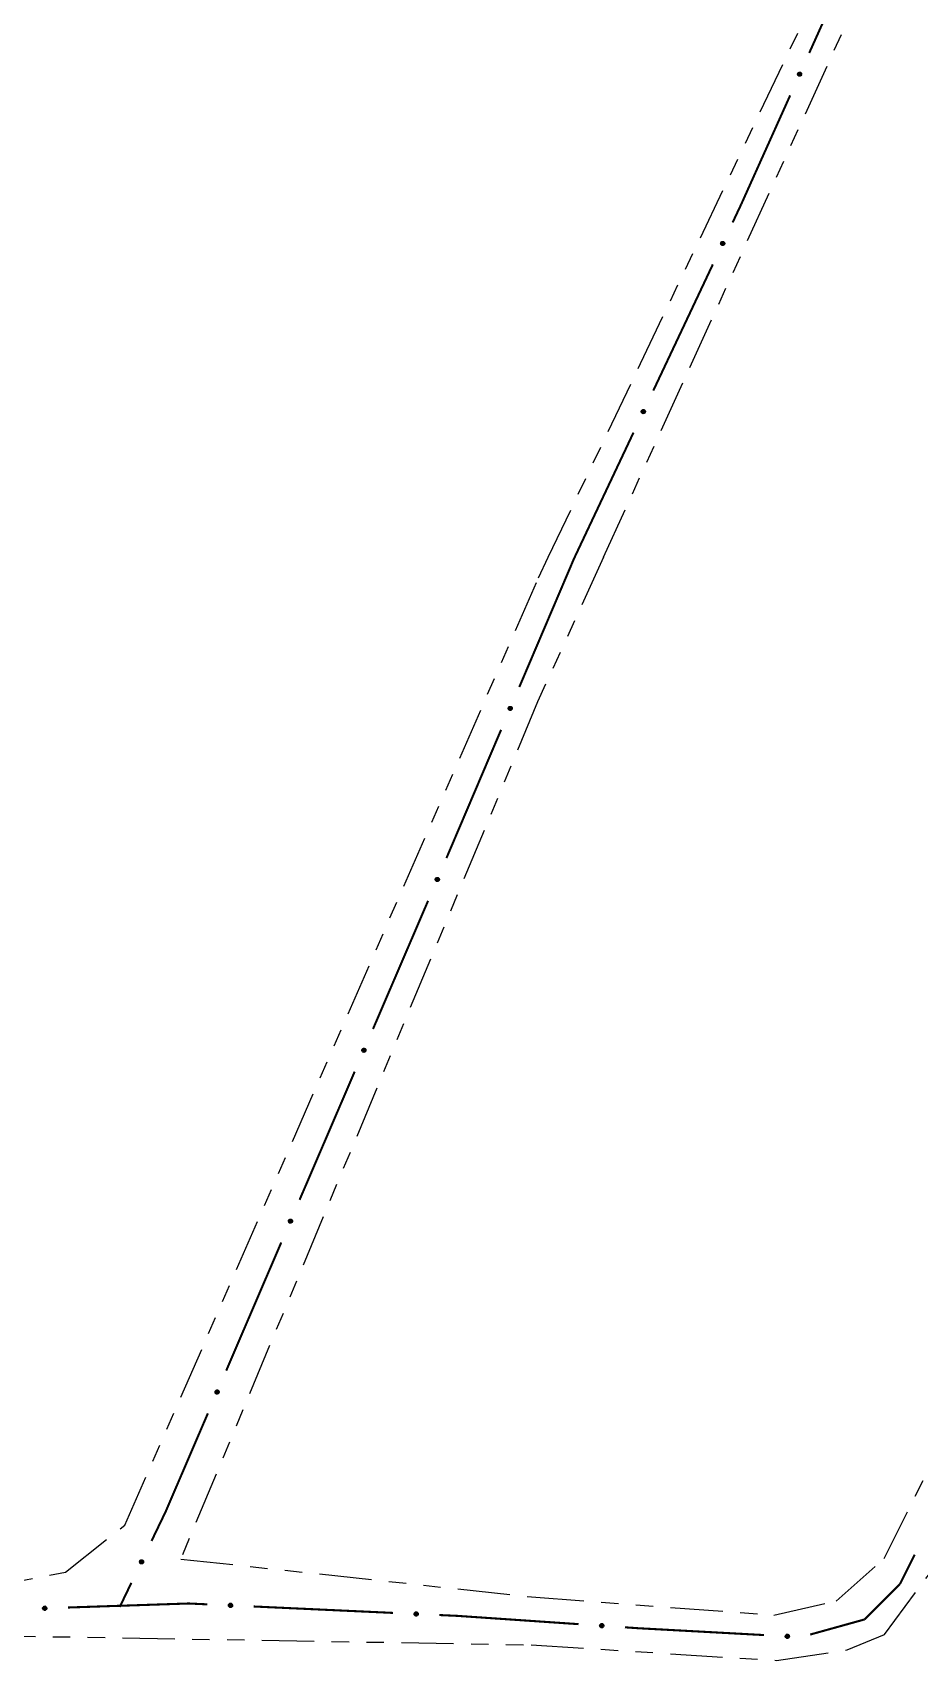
# Model space of a CAD drawing. Extents: x 203665 to 205970, y 4870865 to 4873745.
# Drawn here: x 204361.8 to 204438.2, y 4872053.6 to 4872193.6 of the extents above; entities that cross this region are included whole.
import ezdxf

# ---------------------------------------------------------------- set-up
doc = ezdxf.new("R2010")
doc.units = 0
doc.header["$LTSCALE"] = 1.5
doc.header["$MEASUREMENT"] = 0
doc.linetypes.add('TRACO_25', pattern=[8, 3, -1, 1, -1, 1, -1])
doc.layers.add('SV-EIXO-RUA-N-PAV', color=6, linetype='CONTINUOUS')
doc.layers.add('SV-RUA-NAO-PAV', color=7, linetype='CONTINUOUS')

msp = doc.modelspace()

# ---------------------------------------------------------------- linework, layer by layer
at = {"layer": 'SV-EIXO-RUA-N-PAV', "const_width": 0.18}
for points in [[(204428.679475, 4872191.88013), (204433.600623, 4872202.82464)], [(204422.817892, 4872178.844119), (204427.039092, 4872188.23196)], [(204422.089383, 4872177.30061), (204422.516212, 4872178.204942)], [(204422.516212, 4872178.204942), (204422.817892, 4872178.844119)], [(204415.260114, 4872162.831294), (204420.382065, 4872173.683281)], [(204408.430846, 4872148.361979), (204413.552797, 4872159.213965)], [(204408.430846, 4872148.361979), (204403.727477, 4872137.322127)], [(204402.159687, 4872133.642177), (204397.848266, 4872123.522313)], [(204397.848266, 4872123.522313), (204397.479284, 4872122.65623)], [(204397.479284, 4872122.65623), (204397.456146, 4872122.602399)], [(204395.876579, 4872118.927488), (204391.137879, 4872107.902756)], [(204389.558312, 4872104.227846), (204384.819611, 4872093.203114)], [(204383.240044, 4872089.528203), (204382.845153, 4872088.609475)], [(204382.572991, 4872087.976284), (204378.50332, 4872078.502622)], [(204382.845153, 4872088.609475), (204382.572991, 4872087.976284)], [(204376.924519, 4872074.827382), (204373.372219, 4872066.558092)], [(204373.294585, 4872066.37737), (204372.078465, 4872063.851584)], [(204373.372219, 4872066.558092), (204373.294585, 4872066.37737)], [(204437.759455, 4872062.67153), (204436.865028, 4872060.882675)], [(204370.343203, 4872060.247577), (204369.475572, 4872058.445574)], [(204436.494223, 4872060.141064), (204433.544984, 4872057.191825)], [(204436.865028, 4872060.882675), (204436.494223, 4872060.141064)], [(204375.27195, 4872058.467909), (204364.878023, 4872058.121443)], [(204369.475572, 4872058.445574), (204369.339854, 4872058.163699)], [(204375.871614, 4872058.440295), (204375.27195, 4872058.467909)], [(204376.870556, 4872058.394291), (204375.871614, 4872058.440295)], [(204392.853616, 4872057.658228), (204380.866321, 4872058.210275)], [(204398.391914, 4872057.403174), (204396.849381, 4872057.474212)], [(204398.846687, 4872057.372118), (204398.391914, 4872057.403174)], [(204408.823448, 4872056.690777), (204398.846687, 4872057.372118)], [(204433.452122, 4872057.098964), (204428.761068, 4872055.795893)], [(204433.544984, 4872057.191825), (204433.452122, 4872057.098964)], [(204413.982679, 4872056.338439), (204412.814153, 4872056.418241)], [(204414.81021, 4872056.293466), (204413.982679, 4872056.338439)], [(204424.795474, 4872055.750787), (204414.81021, 4872056.293466)]]:
    msp.add_lwpolyline(points, dxfattribs=at)
at = {"layer": 'SV-EIXO-RUA-N-PAV'}
for points in [[(204427.699962, 4872189.970146), (204427.681957, 4872190.015619), (204427.675781, 4872190.058383), (204427.680896, 4872190.095533), (204427.693976, 4872190.127183), (204427.711005, 4872190.158055), (204427.73504, 4872190.185393), (204427.768437, 4872190.209826), (204427.813927, 4872190.228208), (204427.85815, 4872190.231655), (204427.89484, 4872190.228589), (204427.928628, 4872190.216851), (204427.958341, 4872190.199806), (204427.985913, 4872190.1739), (204428.010343, 4872190.139814), (204428.027719, 4872190.093625), (204428.033486, 4872190.051659), (204428.027595, 4872190.015855), (204428.015579, 4872189.981962), (204427.997817, 4872189.950652), (204427.974069, 4872189.923953), (204427.939704, 4872189.899418), (204427.893889, 4872189.882871), (204427.852098, 4872189.876641), (204427.816221, 4872189.882028), (204427.783119, 4872189.894609), (204427.751947, 4872189.911312), (204427.723461, 4872189.934329), (204427.699962, 4872189.970146)], [(204421.074848, 4872175.408996), (204421.057683, 4872175.454794), (204421.052296, 4872175.497664), (204421.058095, 4872175.534714), (204421.071756, 4872175.566117), (204421.08935, 4872175.59667), (204421.113885, 4872175.623561), (204421.147727, 4872175.647374), (204421.193547, 4872175.664915), (204421.237826, 4872175.667547), (204421.274454, 4872175.663805), (204421.308019, 4872175.651446), (204421.337414, 4872175.633857), (204421.364503, 4872175.607448), (204421.388301, 4872175.572917), (204421.404824, 4872175.526416), (204421.409817, 4872175.48435), (204421.403267, 4872175.448662), (204421.390628, 4872175.414996), (204421.372292, 4872175.384018), (204421.348056, 4872175.357761), (204421.313246, 4872175.333863), (204421.267133, 4872175.318163), (204421.225235, 4872175.312704), (204421.189463, 4872175.318751), (204421.156599, 4872175.33194), (204421.12574, 4872175.349215), (204421.097682, 4872175.372752), (204421.074848, 4872175.408996)], [(204414.245579, 4872160.939681), (204414.228415, 4872160.985478), (204414.223028, 4872161.028349), (204414.228826, 4872161.065398), (204414.242487, 4872161.096802), (204414.260081, 4872161.127355), (204414.284616, 4872161.154245), (204414.318458, 4872161.178059), (204414.364278, 4872161.195599), (204414.408558, 4872161.198231), (204414.445185, 4872161.19449), (204414.478751, 4872161.182131), (204414.508145, 4872161.164541), (204414.535235, 4872161.138132), (204414.559033, 4872161.103601), (204414.575555, 4872161.0571), (204414.580548, 4872161.015035), (204414.573999, 4872160.979346), (204414.56136, 4872160.94568), (204414.543024, 4872160.914703), (204414.518788, 4872160.888446), (204414.483977, 4872160.864548), (204414.437865, 4872160.848848), (204414.395966, 4872160.843389), (204414.360195, 4872160.849436), (204414.327331, 4872160.862625), (204414.296471, 4872160.879899), (204414.268414, 4872160.903437), (204414.245579, 4872160.939681)], [(204403.10117, 4872135.57119), (204403.120073, 4872135.526083), (204403.127094, 4872135.483449), (204403.122716, 4872135.446205), (204403.110266, 4872135.414302), (204403.093853, 4872135.383099), (204403.070364, 4872135.35529), (204403.037457, 4872135.330201), (204402.992341, 4872135.310921), (204402.948194, 4872135.306598), (204402.911451, 4872135.308937), (204402.877437, 4872135.320004), (204402.847391, 4872135.336457), (204402.819312, 4872135.361811), (204402.794212, 4872135.395407), (204402.775924, 4872135.441243), (204402.769326, 4872135.483086), (204402.774507, 4872135.518999), (204402.785849, 4872135.553124), (204402.802988, 4872135.584779), (204402.826203, 4872135.611944), (204402.860074, 4872135.637155), (204402.905553, 4872135.654606), (204402.947212, 4872135.661663), (204402.983188, 4872135.656988), (204403.016533, 4872135.645065), (204403.04803, 4872135.628983), (204403.076967, 4872135.606535), (204403.10117, 4872135.57119)], [(204396.824235, 4872120.853477), (204396.842993, 4872120.808309), (204396.849878, 4872120.765653), (204396.845381, 4872120.728423), (204396.832828, 4872120.696561), (204396.816315, 4872120.66541), (204396.792737, 4872120.637677), (204396.75975, 4872120.612692), (204396.714572, 4872120.593558), (204396.670412, 4872120.589376), (204396.633677, 4872120.591832), (204396.599698, 4872120.603008), (204396.569706, 4872120.619557), (204396.541708, 4872120.645001), (204396.516715, 4872120.678678), (204396.498574, 4872120.724571), (204396.492111, 4872120.766436), (204396.497406, 4872120.802332), (204396.508858, 4872120.836421), (204396.526098, 4872120.868021), (204396.549399, 4872120.895111), (204396.583352, 4872120.920214), (204396.628886, 4872120.937519), (204396.670567, 4872120.944442), (204396.706528, 4872120.939652), (204396.739835, 4872120.927622), (204396.77128, 4872120.911439), (204396.800145, 4872120.888899), (204396.824235, 4872120.853477)], [(204390.505968, 4872106.153834), (204390.524725, 4872106.108666), (204390.531611, 4872106.06601), (204390.527113, 4872106.028781), (204390.514561, 4872105.996918), (204390.498048, 4872105.965767), (204390.47447, 4872105.938034), (204390.441483, 4872105.91305), (204390.396305, 4872105.893915), (204390.352145, 4872105.889734), (204390.315409, 4872105.89219), (204390.281431, 4872105.903366), (204390.251438, 4872105.919915), (204390.223441, 4872105.945359), (204390.198448, 4872105.979035), (204390.180307, 4872106.024929), (204390.173843, 4872106.066793), (204390.179139, 4872106.10269), (204390.190591, 4872106.136778), (204390.20783, 4872106.168378), (204390.231132, 4872106.195468), (204390.265084, 4872106.220571), (204390.310619, 4872106.237876), (204390.3523, 4872106.244799), (204390.388261, 4872106.240009), (204390.421567, 4872106.227979), (204390.453013, 4872106.211796), (204390.481877, 4872106.189256), (204390.505968, 4872106.153834)], [(204384.1877, 4872091.454192), (204384.206458, 4872091.409023), (204384.213343, 4872091.366368), (204384.208846, 4872091.329138), (204384.196293, 4872091.297275), (204384.17978, 4872091.266124), (204384.156202, 4872091.238391), (204384.123215, 4872091.213407), (204384.078037, 4872091.194272), (204384.033877, 4872091.190091), (204383.997142, 4872091.192547), (204383.963163, 4872091.203723), (204383.933171, 4872091.220272), (204383.905173, 4872091.245716), (204383.88018, 4872091.279392), (204383.862039, 4872091.325286), (204383.855576, 4872091.367151), (204383.860871, 4872091.403047), (204383.872323, 4872091.437135), (204383.889563, 4872091.468735), (204383.912864, 4872091.495826), (204383.946817, 4872091.520928), (204383.992351, 4872091.538234), (204384.034032, 4872091.545157), (204384.069994, 4872091.540367), (204384.1033, 4872091.528336), (204384.134745, 4872091.512154), (204384.16361, 4872091.489613), (204384.1877, 4872091.454192)], [(204377.871773, 4872076.753568), (204377.890541, 4872076.708404), (204377.897435, 4872076.665749), (204377.892945, 4872076.628519), (204377.880399, 4872076.596653), (204377.863893, 4872076.565499), (204377.840321, 4872076.537761), (204377.807339, 4872076.51277), (204377.762165, 4872076.493626), (204377.718006, 4872076.489435), (204377.68127, 4872076.491884), (204377.647289, 4872076.503053), (204377.617293, 4872076.519595), (204377.58929, 4872076.545033), (204377.56429, 4872076.578704), (204377.546139, 4872076.624594), (204377.539667, 4872076.666458), (204377.544955, 4872076.702355), (204377.5564, 4872076.736446), (204377.573633, 4872076.76805), (204377.596929, 4872076.795145), (204377.630876, 4872076.820254), (204377.676407, 4872076.837569), (204377.718087, 4872076.844501), (204377.754049, 4872076.839718), (204377.787358, 4872076.827695), (204377.818806, 4872076.811519), (204377.847676, 4872076.788985), (204377.871773, 4872076.753568)], [(204371.372348, 4872062.131282), (204371.389157, 4872062.085353), (204371.394212, 4872062.042442), (204371.388127, 4872062.005439), (204371.374224, 4872061.974142), (204371.356393, 4872061.943726), (204371.331651, 4872061.917026), (204371.297626, 4872061.893475), (204371.251671, 4872061.87629), (204371.207373, 4872061.874), (204371.170776, 4872061.878025), (204371.137307, 4872061.890644), (204371.108049, 4872061.90846), (204371.081165, 4872061.935078), (204371.057635, 4872061.969792), (204371.041473, 4872062.01642), (204371.036805, 4872062.058523), (204371.043631, 4872062.09416), (204371.05653, 4872062.127727), (204371.075105, 4872062.158561), (204371.099544, 4872062.18463), (204371.134538, 4872062.208258), (204371.180771, 4872062.2236), (204371.22271, 4872062.228735), (204371.258434, 4872062.222411), (204371.291195, 4872062.208968), (204371.32192, 4872062.191456), (204371.349794, 4872062.167702), (204371.372348, 4872062.131282)], [(204363.026401, 4872057.94958), (204362.993498, 4872057.913394), (204362.95782, 4872057.889021), (204362.922213, 4872057.877259), (204362.888037, 4872057.875069), (204362.85282, 4872057.876767), (204362.817693, 4872057.886312), (204362.781052, 4872057.905542), (204362.744521, 4872057.938293), (204362.721956, 4872057.976482), (204362.708556, 4872058.010775), (204362.704221, 4872058.04628), (204362.706443, 4872058.080463), (204362.717565, 4872058.116624), (204362.737415, 4872058.153565), (204362.771236, 4872058.189502), (204362.806378, 4872058.213156), (204362.841118, 4872058.223629), (204362.87684, 4872058.227762), (204362.912772, 4872058.225597), (204362.9472, 4872058.216029), (204362.984359, 4872058.195976), (204363.019386, 4872058.162124), (204363.043378, 4872058.127344), (204363.054336, 4872058.09276), (204363.057613, 4872058.057499), (204363.05634, 4872058.022157), (204363.048215, 4872057.986447), (204363.026401, 4872057.94958)], [(204379.006902, 4872058.185709), (204378.971235, 4872058.152245), (204378.933738, 4872058.130777), (204378.89731, 4872058.121873), (204378.863068, 4872058.122399), (204378.828097, 4872058.126883), (204378.793836, 4872058.139182), (204378.758835, 4872058.161256), (204378.725014, 4872058.196799), (204378.705547, 4872058.236657), (204378.694907, 4872058.271904), (204378.6934, 4872058.307641), (204378.698325, 4872058.34154), (204378.712277, 4872058.376705), (204378.734993, 4872058.411958), (204378.771556, 4872058.445101), (204378.808462, 4872058.465895), (204378.843923, 4872058.473582), (204378.87986, 4872058.47487), (204378.915508, 4872058.469865), (204378.949069, 4872058.457598), (204378.984522, 4872058.434663), (204379.016756, 4872058.398141), (204379.037915, 4872058.361569), (204379.046098, 4872058.326225), (204379.04657, 4872058.290816), (204379.042499, 4872058.255686), (204379.03157, 4872058.220732), (204379.006902, 4872058.185709)], [(204394.989963, 4872057.449646), (204394.954295, 4872057.416181), (204394.916798, 4872057.394714), (204394.88037, 4872057.38581), (204394.846128, 4872057.386336), (204394.811157, 4872057.390819), (204394.776896, 4872057.403118), (204394.741895, 4872057.425192), (204394.708074, 4872057.460736), (204394.688607, 4872057.500593), (204394.677967, 4872057.53584), (204394.67646, 4872057.571577), (204394.681385, 4872057.605477), (204394.695337, 4872057.640642), (204394.718053, 4872057.675894), (204394.754616, 4872057.709037), (204394.791522, 4872057.729832), (204394.826983, 4872057.737518), (204394.862921, 4872057.738806), (204394.898568, 4872057.733801), (204394.932129, 4872057.721534), (204394.967582, 4872057.698599), (204394.999816, 4872057.662077), (204395.020976, 4872057.625505), (204395.029158, 4872057.590161), (204395.02963, 4872057.554752), (204395.025559, 4872057.519622), (204395.01463, 4872057.484668), (204394.989963, 4872057.449646)], [(204410.954647, 4872056.434895), (204410.918247, 4872056.402229), (204410.880283, 4872056.381597), (204410.843666, 4872056.373503), (204410.809444, 4872056.374788), (204410.774582, 4872056.380046), (204410.740602, 4872056.393101), (204410.706099, 4872056.415945), (204410.673074, 4872056.45223), (204410.654495, 4872056.492509), (204410.644639, 4872056.527983), (204410.643924, 4872056.563745), (204410.649599, 4872056.597527), (204410.664328, 4872056.632374), (204410.687819, 4872056.667114), (204410.725108, 4872056.699439), (204410.762466, 4872056.71941), (204410.798089, 4872056.726309), (204410.834046, 4872056.7268), (204410.869573, 4872056.721006), (204410.902854, 4872056.707998), (204410.93779, 4872056.684283), (204410.969206, 4872056.647056), (204410.989551, 4872056.610023), (204410.996948, 4872056.574507), (204410.996634, 4872056.539096), (204410.991786, 4872056.504065), (204410.980085, 4872056.469361), (204410.954647, 4872056.434895)], [(204426.930022, 4872055.524536), (204426.894079, 4872055.491368), (204426.856406, 4872055.470211), (204426.819905, 4872055.461609), (204426.785668, 4872055.462418), (204426.750736, 4872055.467191), (204426.716578, 4872055.479773), (204426.681761, 4872055.502136), (204426.648235, 4872055.537958), (204426.629099, 4872055.577975), (204426.618751, 4872055.613309), (204426.617539, 4872055.649057), (204426.622744, 4872055.682915), (204426.636987, 4872055.717963), (204426.659994, 4872055.753027), (204426.69683, 4872055.785866), (204426.733907, 4872055.806354), (204426.76943, 4872055.813747), (204426.805377, 4872055.814738), (204426.840982, 4872055.809438), (204426.874441, 4872055.796894), (204426.909702, 4872055.773666), (204426.941633, 4872055.736879), (204426.962489, 4872055.700133), (204426.970379, 4872055.664722), (204426.970558, 4872055.629311), (204426.966197, 4872055.594216), (204426.954978, 4872055.559353), (204426.930022, 4872055.524536)]]:
    msp.add_lwpolyline(points, close=True, dxfattribs=at)
for points in [[(204427.681957, 4872190.015619), (204427.73504, 4872190.185393)], [(204427.691161, 4872189.995314), (204427.74909, 4872190.190692)], [(204427.699962, 4872189.970146), (204427.768437, 4872190.209826)], [(204427.713696, 4872189.952267), (204427.791452, 4872190.215031)], [(204427.723461, 4872189.934329), (204427.813927, 4872190.228208)], [(204427.739773, 4872189.927076), (204427.833757, 4872190.225932)], [(204427.751947, 4872189.911312), (204427.85815, 4872190.231655)], [(204427.768087, 4872189.906864), (204427.872829, 4872190.226317)], [(204427.783119, 4872189.894609), (204427.89484, 4872190.228589)], [(204427.801129, 4872189.890511), (204427.913396, 4872190.220045)], [(204427.816221, 4872189.882028), (204427.928628, 4872190.216851)], [(204427.836284, 4872189.882184), (204427.942704, 4872190.20537)], [(204427.852098, 4872189.876641), (204427.958341, 4872190.199806)], [(204427.874797, 4872189.881325), (204427.971144, 4872190.182109)], [(204427.675781, 4872190.058383), (204427.711005, 4872190.158055)], [(204427.678331, 4872190.039982), (204427.720291, 4872190.163246)], [(204427.893889, 4872189.882871), (204427.985913, 4872190.1739)], [(204427.916976, 4872189.895274), (204427.997346, 4872190.153871)], [(204427.939704, 4872189.899418), (204428.010343, 4872190.139814)], [(204427.956975, 4872189.917684), (204428.016273, 4872190.109453)], [(204427.974069, 4872189.923953), (204428.027719, 4872190.093625)], [(204427.987143, 4872189.941522), (204428.028418, 4872190.06659)], [(204427.997817, 4872189.950652), (204428.033486, 4872190.051659)], [(204421.052296, 4872175.497664), (204421.08935, 4872175.59667)], [(204421.054507, 4872175.479219), (204421.098731, 4872175.601689)], [(204421.057683, 4872175.454794), (204421.113885, 4872175.623561)], [(204421.066512, 4872175.434322), (204421.12803, 4872175.6286)], [(204421.074848, 4872175.408996), (204421.147727, 4872175.647374)], [(204421.08825, 4872175.390867), (204421.170834, 4872175.652155)], [(204421.097682, 4872175.372752), (204421.193547, 4872175.664915)], [(204421.113858, 4872175.365201), (204421.213332, 4872175.662274)], [(204421.12574, 4872175.349215), (204421.237826, 4872175.667547)], [(204421.141795, 4872175.34447), (204421.252404, 4872175.661939)], [(204421.156599, 4872175.33194), (204421.274454, 4872175.663805)], [(204421.17453, 4872175.327511), (204421.292849, 4872175.65492)], [(204421.189463, 4872175.318751), (204421.308019, 4872175.651446)], [(204421.209526, 4872175.318538), (204421.321882, 4872175.639708)], [(204421.225235, 4872175.312704), (204421.337414, 4872175.633857)], [(204421.248016, 4872175.316969), (204421.349889, 4872175.615928)], [(204421.267133, 4872175.318163), (204421.364503, 4872175.607448)], [(204421.290445, 4872175.330139), (204421.375566, 4872175.587211)], [(204421.313246, 4872175.333863), (204421.388301, 4872175.572917)], [(204421.33085, 4872175.351808), (204421.393671, 4872175.542453)], [(204421.348056, 4872175.357761), (204421.404824, 4872175.526416)], [(204421.361452, 4872175.375086), (204421.405024, 4872175.499372)], [(204421.372292, 4872175.384018), (204421.409817, 4872175.48435)], [(204414.223028, 4872161.028349), (204414.260081, 4872161.127355)], [(204414.225239, 4872161.009903), (204414.269462, 4872161.132373)], [(204414.228415, 4872160.985478), (204414.284616, 4872161.154245)], [(204414.237243, 4872160.965007), (204414.298762, 4872161.159284)], [(204414.245579, 4872160.939681), (204414.318458, 4872161.178059)], [(204414.258982, 4872160.921551), (204414.341565, 4872161.182839)], [(204414.268414, 4872160.903437), (204414.364278, 4872161.195599)], [(204414.284589, 4872160.895885), (204414.384063, 4872161.192958)], [(204414.296471, 4872160.879899), (204414.408558, 4872161.198231)], [(204414.312527, 4872160.875155), (204414.423136, 4872161.192623)], [(204414.327331, 4872160.862625), (204414.445185, 4872161.19449)], [(204414.345262, 4872160.858195), (204414.46358, 4872161.185605)], [(204414.360195, 4872160.849436), (204414.478751, 4872161.182131)], [(204414.380257, 4872160.849223), (204414.492614, 4872161.170393)], [(204414.395966, 4872160.843389), (204414.508145, 4872161.164541)], [(204414.418748, 4872160.847653), (204414.52062, 4872161.146612)], [(204414.437865, 4872160.848848), (204414.535235, 4872161.138132)], [(204414.461176, 4872160.860823), (204414.546297, 4872161.117895)], [(204414.483977, 4872160.864548), (204414.559033, 4872161.103601)], [(204414.501581, 4872160.882492), (204414.564403, 4872161.073137)], [(204414.518788, 4872160.888446), (204414.575555, 4872161.0571)], [(204414.532183, 4872160.90577), (204414.575756, 4872161.030057)], [(204414.543024, 4872160.914703), (204414.580548, 4872161.015035)], [(204402.802988, 4872135.584779), (204402.769326, 4872135.483086)], [(204402.813479, 4872135.59412), (204402.77469, 4872135.468259)], [(204402.826203, 4872135.611944), (204402.775924, 4872135.441243)], [(204402.843169, 4872135.618551), (204402.787681, 4872135.425644)], [(204402.860074, 4872135.637155), (204402.794212, 4872135.395407)], [(204402.882716, 4872135.641749), (204402.807484, 4872135.38161)], [(204402.905553, 4872135.654606), (204402.819312, 4872135.361811)], [(204402.92461, 4872135.656531), (204402.83424, 4872135.353896)], [(204402.947212, 4872135.661663), (204402.847391, 4872135.336457)], [(204402.963132, 4872135.656434), (204402.863136, 4872135.331203)], [(204402.983188, 4872135.656988), (204402.877437, 4872135.320004)], [(204402.998445, 4872135.648805), (204402.892729, 4872135.317112)], [(204403.016533, 4872135.645065), (204402.911451, 4872135.308937)], [(204403.031805, 4872135.63311), (204402.933413, 4872135.311645)], [(204403.04803, 4872135.628983), (204402.948194, 4872135.306598)], [(204403.060514, 4872135.613463), (204402.972469, 4872135.312804)], [(204403.076967, 4872135.606535), (204402.992341, 4872135.310921)], [(204403.087084, 4872135.588794), (204403.014549, 4872135.324541)], [(204403.10117, 4872135.57119), (204403.037457, 4872135.330201)], [(204403.110468, 4872135.546202), (204403.056421, 4872135.349714)], [(204403.120073, 4872135.526083), (204403.070364, 4872135.35529)], [(204403.12418, 4872135.501797), (204403.08467, 4872135.377725)], [(204403.127094, 4872135.483449), (204403.093853, 4872135.383099)], [(204396.526098, 4872120.868021), (204396.492111, 4872120.766436)], [(204396.536619, 4872120.877328), (204396.497426, 4872120.751591)], [(204396.549399, 4872120.895111), (204396.498574, 4872120.724571)], [(204396.566387, 4872120.901663), (204396.510282, 4872120.708935)], [(204396.583352, 4872120.920214), (204396.516715, 4872120.678678)], [(204396.606008, 4872120.924735), (204396.529944, 4872120.664838)], [(204396.628886, 4872120.937519), (204396.541708, 4872120.645001)], [(204396.647949, 4872120.939382), (204396.556611, 4872120.637039)], [(204396.670567, 4872120.944442), (204396.569706, 4872120.619557)], [(204396.686471, 4872120.939162), (204396.585433, 4872120.614254)], [(204396.706528, 4872120.939652), (204396.599698, 4872120.603008)], [(204396.721759, 4872120.931421), (204396.614981, 4872120.600068)], [(204396.739835, 4872120.927622), (204396.633677, 4872120.591832)], [(204396.755068, 4872120.915618), (204396.655647, 4872120.59447)], [(204396.77128, 4872120.911439), (204396.670412, 4872120.589376)], [(204396.783715, 4872120.895879), (204396.694707, 4872120.595504)], [(204396.800145, 4872120.888899), (204396.714572, 4872120.593558)], [(204396.810206, 4872120.871126), (204396.736825, 4872120.607106)], [(204396.824235, 4872120.853477), (204396.75975, 4872120.612692)], [(204396.833453, 4872120.828458), (204396.778777, 4872120.632145)], [(204396.842993, 4872120.808309), (204396.792737, 4872120.637677)], [(204396.847023, 4872120.78401), (204396.807116, 4872120.660066)], [(204396.849878, 4872120.765653), (204396.816315, 4872120.66541)], [(204390.20783, 4872106.168378), (204390.173843, 4872106.066793)], [(204390.218351, 4872106.177685), (204390.179159, 4872106.051949)], [(204390.231132, 4872106.195468), (204390.180307, 4872106.024929)], [(204390.248119, 4872106.202021), (204390.192014, 4872106.009292)], [(204390.265084, 4872106.220571), (204390.198448, 4872105.979035)], [(204390.28774, 4872106.225092), (204390.211676, 4872105.965196)], [(204390.310619, 4872106.237876), (204390.223441, 4872105.945359)], [(204390.329682, 4872106.239739), (204390.238343, 4872105.937396)], [(204390.3523, 4872106.244799), (204390.251438, 4872105.919915)], [(204390.368203, 4872106.23952), (204390.267166, 4872105.914611)], [(204390.388261, 4872106.240009), (204390.281431, 4872105.903366)], [(204390.403492, 4872106.231778), (204390.296714, 4872105.900425)], [(204390.421567, 4872106.227979), (204390.315409, 4872105.89219)], [(204390.436801, 4872106.215976), (204390.33738, 4872105.894828)], [(204390.453013, 4872106.211796), (204390.352145, 4872105.889734)], [(204390.465447, 4872106.196236), (204390.37644, 4872105.895861)], [(204390.481877, 4872106.189256), (204390.396305, 4872105.893915)], [(204390.491938, 4872106.171483), (204390.418557, 4872105.907463)], [(204390.505968, 4872106.153834), (204390.441483, 4872105.91305)], [(204390.515185, 4872106.128816), (204390.46051, 4872105.932502)], [(204390.524725, 4872106.108666), (204390.47447, 4872105.938034)], [(204390.528755, 4872106.084367), (204390.488848, 4872105.960423)], [(204390.531611, 4872106.06601), (204390.498048, 4872105.965767)], [(204383.889563, 4872091.468735), (204383.855576, 4872091.367151)], [(204383.900084, 4872091.478042), (204383.860892, 4872091.352306)], [(204383.912864, 4872091.495826), (204383.862039, 4872091.325286)], [(204383.929852, 4872091.502378), (204383.873747, 4872091.30965)], [(204383.946817, 4872091.520928), (204383.88018, 4872091.279392)], [(204383.969473, 4872091.525449), (204383.893409, 4872091.265553)], [(204383.992351, 4872091.538234), (204383.905173, 4872091.245716)], [(204384.011414, 4872091.540097), (204383.920076, 4872091.237753)], [(204384.034032, 4872091.545157), (204383.933171, 4872091.220272)], [(204384.049936, 4872091.539877), (204383.948898, 4872091.214968)], [(204384.069994, 4872091.540367), (204383.963163, 4872091.203723)], [(204384.085224, 4872091.532135), (204383.978446, 4872091.200782)], [(204384.1033, 4872091.528336), (204383.997142, 4872091.192547)], [(204384.118533, 4872091.516333), (204384.019112, 4872091.195185)], [(204384.134745, 4872091.512154), (204384.033877, 4872091.190091)], [(204384.14718, 4872091.496594), (204384.058172, 4872091.196219)], [(204384.16361, 4872091.489613), (204384.078037, 4872091.194272)], [(204384.173671, 4872091.47184), (204384.10029, 4872091.20782)], [(204384.1877, 4872091.454192), (204384.123215, 4872091.213407)], [(204384.196918, 4872091.429173), (204384.142242, 4872091.23286)], [(204384.206458, 4872091.409023), (204384.156202, 4872091.238391)], [(204384.210488, 4872091.384724), (204384.170581, 4872091.26078)], [(204384.213343, 4872091.366368), (204384.17978, 4872091.266124)], [(204377.573633, 4872076.76805), (204377.539667, 4872076.666458)], [(204377.584152, 4872076.777359), (204377.544986, 4872076.651614)], [(204377.596929, 4872076.795145), (204377.546139, 4872076.624594)], [(204377.613915, 4872076.801701), (204377.55785, 4872076.608961)], [(204377.630876, 4872076.820254), (204377.56429, 4872076.578704)], [(204377.653531, 4872076.82478), (204377.577521, 4872076.564868)], [(204377.676407, 4872076.837569), (204377.58929, 4872076.545033)], [(204377.69547, 4872076.839436), (204377.604194, 4872076.537074)], [(204377.718087, 4872076.844501), (204377.617293, 4872076.519595)], [(204377.733991, 4872076.839225), (204377.633021, 4872076.514295)], [(204377.754049, 4872076.839718), (204377.647289, 4872076.503053)], [(204377.769281, 4872076.83149), (204377.662572, 4872076.500115)], [(204377.787358, 4872076.827695), (204377.68127, 4872076.491884)], [(204377.802594, 4872076.815695), (204377.703239, 4872076.494526)], [(204377.818806, 4872076.811519), (204377.718006, 4872076.489435)], [(204377.831244, 4872076.795962), (204377.7423, 4872076.495568)], [(204377.847676, 4872076.788985), (204377.762165, 4872076.493626)], [(204377.85774, 4872076.771214), (204377.784414, 4872076.507178)], [(204377.871773, 4872076.753568), (204377.807339, 4872076.51277)], [(204377.880996, 4872076.728551), (204377.826362, 4872076.532227)], [(204377.890541, 4872076.708404), (204377.840321, 4872076.537761)], [(204377.894576, 4872076.684105), (204377.854694, 4872076.560153)], [(204377.897435, 4872076.665749), (204377.863893, 4872076.565499)], [(204371.075105, 4872062.158561), (204371.036805, 4872062.058523)], [(204371.099544, 4872062.18463), (204371.041473, 4872062.01642)], [(204371.086014, 4872062.16741), (204371.041482, 4872062.043464)], [(204371.116796, 4872062.19045), (204371.052501, 4872062.000297)], [(204371.134538, 4872062.208258), (204371.057635, 4872061.969792)], [(204371.157367, 4872062.211806), (204371.070259, 4872061.9554)], [(204371.180771, 4872062.2236), (204371.081165, 4872061.935078)], [(204371.199897, 4872062.224647), (204371.095713, 4872061.926486)], [(204371.22271, 4872062.228735), (204371.108049, 4872061.90846)], [(204371.238374, 4872062.22278), (204371.123535, 4872061.902489)], [(204371.258434, 4872062.222411), (204371.137307, 4872061.890644)], [(204371.273299, 4872062.213536), (204371.15245, 4872061.887053)], [(204371.291195, 4872062.208968), (204371.170776, 4872061.878025)], [(204371.305902, 4872062.196324), (204371.192839, 4872061.879721)], [(204371.32192, 4872062.191456), (204371.207373, 4872061.874)], [(204371.333678, 4872062.175378), (204371.231908, 4872061.879084)], [(204371.349794, 4872062.167702), (204371.251671, 4872061.87629)], [(204371.359086, 4872062.149515), (204371.274483, 4872061.888874)], [(204371.372348, 4872062.131282), (204371.297626, 4872061.893475)], [(204371.380487, 4872062.105892), (204371.317467, 4872061.912097)], [(204371.389157, 4872062.085353), (204371.331651, 4872061.917026)], [(204371.392144, 4872062.060904), (204371.346974, 4872061.93878)], [(204371.394212, 4872062.042442), (204371.356393, 4872061.943726)], [(204363.054336, 4872058.09276), (204362.704221, 4872058.04628)], [(204363.043378, 4872058.127344), (204362.706443, 4872058.080463)], [(204363.053364, 4872058.075474), (204362.708059, 4872058.031197)], [(204363.045363, 4872058.110705), (204362.708331, 4872058.063973)], [(204363.057613, 4872058.057499), (204362.708556, 4872058.010775)], [(204363.02918, 4872058.145663), (204362.716696, 4872058.099749)], [(204363.019386, 4872058.162124), (204362.717565, 4872058.116624)], [(204363.053228, 4872058.038607), (204362.720287, 4872057.992012)], [(204363.05634, 4872058.022157), (204362.721956, 4872057.976482)], [(204362.998086, 4872058.177393), (204362.730515, 4872058.135707)], [(204362.984359, 4872058.195976), (204362.737415, 4872058.153565)], [(204363.047545, 4872058.004286), (204362.737834, 4872057.9571)], [(204363.048215, 4872057.986447), (204362.744521, 4872057.938293)], [(204362.960355, 4872058.203441), (204362.762064, 4872058.172256)], [(204363.036408, 4872057.969783), (204362.766246, 4872057.923915)], [(204362.9472, 4872058.216029), (204362.771236, 4872058.189502)], [(204363.026401, 4872057.94958), (204362.781052, 4872057.905542)], [(204362.92567, 4872058.220034), (204362.795203, 4872058.202032)], [(204362.912772, 4872058.225597), (204362.806378, 4872058.213156)], [(204363.007678, 4872057.930597), (204362.80675, 4872057.896594)], [(204362.993498, 4872057.913394), (204362.817693, 4872057.886312)], [(204362.97322, 4872057.899412), (204362.844071, 4872057.88282)], [(204362.95782, 4872057.889021), (204362.85282, 4872057.876767)], [(204379.046098, 4872058.326225), (204378.6934, 4872058.307641)], [(204379.04657, 4872058.290816), (204378.694907, 4872058.271904)], [(204379.043759, 4872058.309071), (204378.69603, 4872058.292302)], [(204379.037915, 4872058.361569), (204378.698325, 4872058.34154)], [(204379.038575, 4872058.344825), (204378.6989, 4872058.324953)], [(204379.040701, 4872058.272331), (204378.705115, 4872058.25227)], [(204379.042499, 4872058.255686), (204378.705547, 4872058.236657)], [(204379.025214, 4872058.380955), (204378.710074, 4872058.359953)], [(204379.016756, 4872058.398141), (204378.712277, 4872058.376705)], [(204379.032316, 4872058.238568), (204378.719839, 4872058.216077)], [(204379.03157, 4872058.220732), (204378.725014, 4872058.196799)], [(204378.996732, 4872058.41505), (204378.7267, 4872058.394703)], [(204378.984522, 4872058.434663), (204378.734993, 4872058.411958)], [(204379.018479, 4872058.205056), (204378.745532, 4872058.180744)], [(204379.006902, 4872058.185709), (204378.758835, 4872058.161256)], [(204378.961185, 4872058.444007), (204378.761046, 4872058.428636)], [(204378.949069, 4872058.457598), (204378.771556, 4872058.445101)], [(204378.986734, 4872058.16827), (204378.783743, 4872058.150299)], [(204378.971235, 4872058.152245), (204378.793836, 4872058.139182)], [(204378.927924, 4872058.463296), (204378.796441, 4872058.455691)], [(204378.915508, 4872058.469865), (204378.808462, 4872058.465895)], [(204378.949913, 4872058.139915), (204378.819855, 4872058.133611)], [(204378.933738, 4872058.130777), (204378.828097, 4872058.126883)], [(204395.029158, 4872057.590161), (204394.67646, 4872057.571577)], [(204395.02963, 4872057.554752), (204394.677967, 4872057.53584)], [(204395.026819, 4872057.573007), (204394.67909, 4872057.556238)], [(204395.020976, 4872057.625505), (204394.681385, 4872057.605477)], [(204395.021635, 4872057.608761), (204394.68196, 4872057.588889)], [(204395.023761, 4872057.536267), (204394.688175, 4872057.516207)], [(204395.025559, 4872057.519622), (204394.688607, 4872057.500593)], [(204395.008274, 4872057.644892), (204394.693134, 4872057.62389)], [(204394.999816, 4872057.662077), (204394.695337, 4872057.640642)], [(204395.015376, 4872057.502504), (204394.702899, 4872057.480013)], [(204395.01463, 4872057.484668), (204394.708074, 4872057.460736)], [(204394.979793, 4872057.678987), (204394.70976, 4872057.658639)], [(204394.967582, 4872057.698599), (204394.718053, 4872057.675894)], [(204395.001539, 4872057.468992), (204394.728592, 4872057.444681)], [(204394.989963, 4872057.449646), (204394.741895, 4872057.425192)], [(204394.944245, 4872057.707943), (204394.744106, 4872057.692573)], [(204394.932129, 4872057.721534), (204394.754616, 4872057.709037)], [(204394.969794, 4872057.432207), (204394.766803, 4872057.414236)], [(204394.954295, 4872057.416181), (204394.776896, 4872057.403118)], [(204394.910984, 4872057.727233), (204394.779501, 4872057.719628)], [(204394.898568, 4872057.733801), (204394.791522, 4872057.729832)], [(204394.932973, 4872057.403851), (204394.802915, 4872057.397547)], [(204394.916798, 4872057.394714), (204394.811157, 4872057.390819)], [(204410.996948, 4872056.574507), (204410.643924, 4872056.563745)], [(204410.996634, 4872056.539096), (204410.644639, 4872056.527983)], [(204410.994229, 4872056.557409), (204410.646214, 4872056.548351)], [(204410.989551, 4872056.610023), (204410.649599, 4872056.597527)], [(204410.989839, 4872056.593269), (204410.649807, 4872056.58093)], [(204410.990357, 4872056.520745), (204410.654409, 4872056.508128)], [(204410.991786, 4872056.504065), (204410.654495, 4872056.492509)], [(204410.977282, 4872056.629687), (204410.661753, 4872056.615675)], [(204410.969206, 4872056.647056), (204410.664328, 4872056.632374)], [(204410.981226, 4872056.487176), (204410.668328, 4872056.471617)], [(204410.980085, 4872056.469361), (204410.673074, 4872056.45223)], [(204410.949563, 4872056.664404), (204410.679146, 4872056.650047)], [(204410.93779, 4872056.684283), (204410.687819, 4872056.667114)], [(204410.96665, 4872056.453979), (204410.693231, 4872056.435724)], [(204410.954647, 4872056.434895), (204410.706099, 4872056.415945)], [(204410.914666, 4872056.694142), (204410.714235, 4872056.683211)], [(204410.902854, 4872056.707998), (204410.725108, 4872056.699439)], [(204410.934097, 4872056.417907), (204410.730757, 4872056.40444)], [(204410.918247, 4872056.402229), (204410.740602, 4872056.393101)], [(204410.881841, 4872056.714164), (204410.750221, 4872056.709475)], [(204410.869573, 4872056.721006), (204410.762466, 4872056.71941)], [(204410.896656, 4872056.390374), (204410.766491, 4872056.386954)], [(204410.880283, 4872056.381597), (204410.774582, 4872056.380046)], [(204426.949948, 4872055.719624), (204426.634645, 4872055.70123)], [(204426.941633, 4872055.736879), (204426.636987, 4872055.717963)], [(204426.92175, 4872055.753953), (204426.651558, 4872055.735841)], [(204426.909702, 4872055.773666), (204426.659994, 4872055.753027)], [(204426.886443, 4872055.783203), (204426.686184, 4872055.769489)], [(204426.874441, 4872055.796894), (204426.69683, 4872055.785866)], [(204426.853343, 4872055.802767), (204426.721802, 4872055.79625)], [(204426.840982, 4872055.809438), (204426.733907, 4872055.806354)], [(204426.970379, 4872055.664722), (204426.617539, 4872055.649057)], [(204426.970558, 4872055.629311), (204426.618751, 4872055.613309)], [(204426.967898, 4872055.647588), (204426.620043, 4872055.633697)], [(204426.962489, 4872055.700133), (204426.622744, 4872055.682915)], [(204426.963011, 4872055.683384), (204426.623182, 4872055.666323)], [(204426.964536, 4872055.610875), (204426.628795, 4872055.593591)], [(204426.966197, 4872055.594216), (204426.629099, 4872055.577975)], [(204426.955872, 4872055.577182), (204426.64322, 4872055.557278)], [(204426.954978, 4872055.559353), (204426.648235, 4872055.537958)], [(204426.941758, 4872055.543786), (204426.668619, 4872055.521734)], [(204426.930022, 4872055.524536), (204426.681761, 4872055.502136)], [(204426.90971, 4872055.507264), (204426.706577, 4872055.490974)], [(204426.894079, 4872055.491368), (204426.716578, 4872055.479773)], [(204426.872655, 4872055.479215), (204426.74255, 4872055.473987)], [(204426.856406, 4872055.470211), (204426.750736, 4872055.467191)]]:
    msp.add_lwpolyline(points, dxfattribs=at)
at = {"layer": 'SV-RUA-NAO-PAV', "linetype": 'TRACO_25'}
for points in [[(204406.221205, 4872148.487315, 7.126219), (204414.15362, 4872165.148889, 7.126219), (204429.929508, 4872198.28522, 7.756775), (204430.830597, 4872203.274446, 7.766784), (204429.460679, 4872205.124157, 7.766784), (204405.421334, 4872207.200597, 7.766784), (204389.395691, 4872208.584841, 7.843263), (204368.02154, 4872210.404359, 8.137846), (204365.535458, 4872208.583097, 8.455897), (204363.196796, 4872205.332864, 8.465836), (204342.989677, 4872163.513851, 8.465836), (204335.566811, 4872148.551095, 8.465836)], [(204410.969575, 4872148.487254, 7.516563), (204418.404422, 4872164.813856, 7.516563), (204434.370639, 4872199.874979, 7.516563), (204436.581692, 4872203.324446, 7.436492), (204440.432504, 4872203.784379, 7.586625), (204498.29238, 4872198.105338, 7.216298), (204500.152207, 4872195.255783, 7.216298), (204498.911074, 4872190.37654, 7.216298), (204483.616676, 4872159.674074, 6.655804), (204478.043546, 4872148.486393, 6.655804)], [(204256.640138, 4872148.515242, 8.893217), (204224.060671, 4872077.249453, 6.88552), (204225.627029, 4872074.638857, 6.88552), (204230.065043, 4872073.333558, 6.88552), (204295.629923, 4872059.775369, 7.479959), (204357.581513, 4872055.713658, 7.769682), (204404.754725, 4872054.911027, 7.370064), (204425.872098, 4872053.567702, 6.655804), (204431.943411, 4872054.477568, 6.655804), (204435.164262, 4872055.797367, 6.655804), (204439.01595, 4872061.016562, 6.655804), (204483.443056, 4872148.486323, 7.28636)], [(204335.566811, 4872148.551095, 8.465836), (204329.833227, 4872136.175841, 8.465836), (204322.059239, 4872120.411921, 8.465836), (204313.637418, 4872103.136392, 8.465836), (204303.919933, 4872083.485477, 8.465836), (204299.601051, 4872073.767992, 8.465836), (204296.552273, 4872067.410768, 7.929125), (204297.05432, 4872065.005711, 7.659788), (204298.894319, 4872063.875587, 7.659788), (204357.411124, 4872059.763952, 7.659788), (204364.670539, 4872061.173886, 7.889568), (204369.789826, 4872065.214058, 7.819635), (204405.378971, 4872146.71825, 7.126219), (204406.221205, 4872148.487315, 7.126219)], [(204410.969575, 4872148.487254, 7.516563), (204405.30644, 4872136.051254, 7.516563), (204374.589819, 4872062.293739, 6.720685), (204404.782784, 4872059.037756, 6.860551), (204425.633107, 4872057.464991, 6.655804), (204430.988378, 4872058.682098, 6.655804), (204435.126542, 4872062.333419, 6.655804), (204478.043546, 4872148.486393, 6.655804)]]:
    msp.add_polyline3d(points, dxfattribs=at)

doc.saveas('drawing.dxf')
